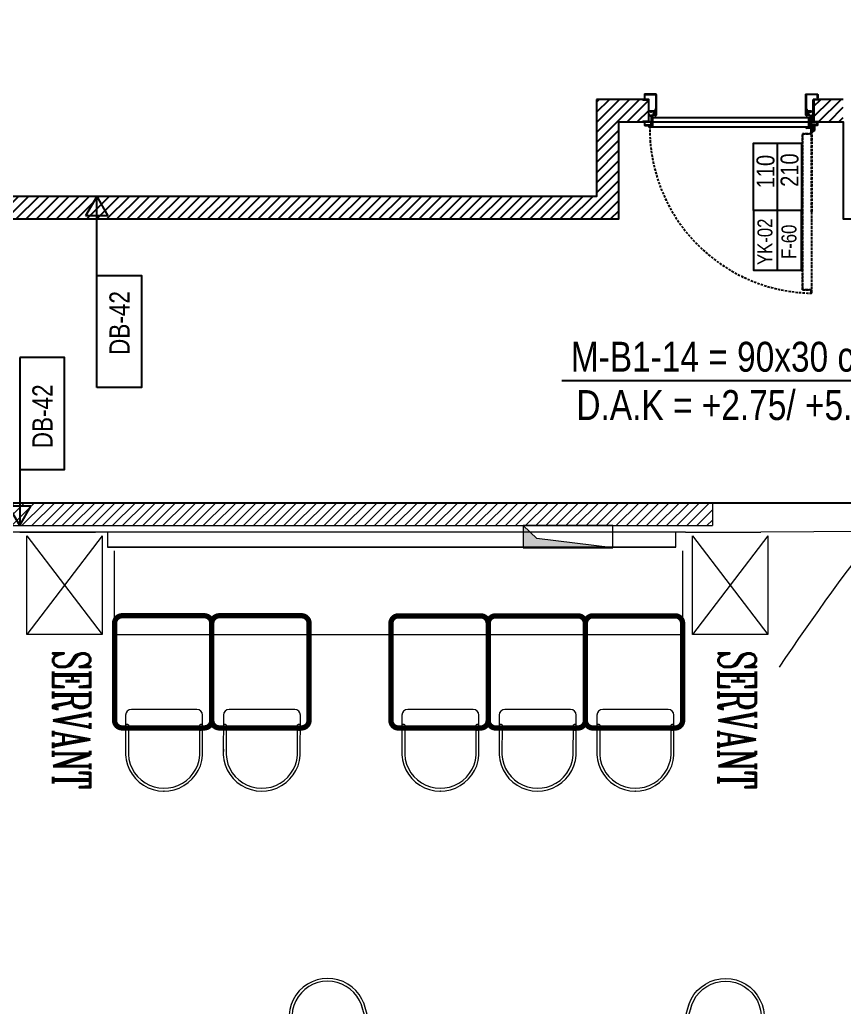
# Model space of a CAD drawing. Header units: centimetres. Extents: x -72470 to -43129, y -18750 to -16337.
# Drawn here: x -64223 to -63672, y -17107 to -16446 of the extents above; entities that cross this region are included whole.
import ezdxf
from ezdxf.enums import TextEntityAlignment as Align

# ---------------------------------------------------------------- set-up
doc = ezdxf.new("R2010")
doc.units = ezdxf.units.CM
doc.header["$MEASUREMENT"] = 0
doc.linetypes.add('11-021_3001-BLOK_B_ZEMIN_KAT$0$HIDDEN2', pattern=[4.7625, 3.175, -1.5875])
doc.linetypes.add('DUZ', pattern=[0])
doc.layers.get('0').update_dxf_attribs({"linetype": 'DUZ', "lineweight": 0})
doc.layers.get('Defpoints').update_dxf_attribs({"lineweight": 0})
doc.layers.add('11-021_3001-BLOK_B_ZEMIN_KAT$0$2DALANNET', color=1, linetype='Continuous', plot=False)
for name, color, linetype in [('11-021_3001-BLOK_B_ZEMIN_KAT$0$2DDUVAR', 3, 'Continuous'), ('11-021_3001-BLOK_B_ZEMIN_KAT$0$2DKAPI', 180, 'Continuous'), ('11-021_3001-BLOK_B_ZEMIN_KAT$0$2DKAPIPOZU', 162, 'Continuous'), ('11-021_3001-BLOK_B_ZEMIN_KAT$0$2DMAHALPOZU', 6, 'Continuous'), ('11-021_3001-BLOK_B_ZEMIN_KAT$0$2DPOZ DUVAR', 144, 'Continuous'), ('11-021_3001-BLOK_B_ZEMIN_KAT$0$2DTARAMA-DUVAR', 250, 'Continuous'), ('11-021_3001-BLOK_B_ZEMIN_KAT$0$2DTARAMA1', 253, 'Continuous'), ('11-021_3001-BLOK_B_ZEMIN_KAT$0$2DYAZI1', 212, 'Continuous'), ('11-021_500-BLOK B-str_zemin_kat$0$2DTARAMA1', 253, 'Continuous')]:
    doc.layers.add(name, color=color, linetype=linetype)
doc.layers.add('Auto-Tefris', color=32, linetype='Continuous', lineweight=18)
doc.layers.add('TEFRIS', color=30, linetype='Continuous', lineweight=9)
doc.styles.add('11-021_3001-BLOK_B_ZEMIN_KAT$0$ARIAL', font='arial.ttf', dxfattribs={"width": 0.8})
doc.styles.add('11-021_3001-BLOK_B_ZEMIN_KAT$0$OLCU', font='arial.ttf', dxfattribs={"width": 0.8})
doc.styles.add('11-021_3001-BLOK_B_ZEMIN_KAT$0$yazi', font='calibri.ttf', dxfattribs={"width": 0.6})
doc.styles.add('ROMANS', font='romanc.shx', dxfattribs={"width": 0.75, "height": 0.003})
doc.dimstyles.new('11-021_3001-BLOK_B_ZEMIN_KAT$0$DIM100', dxfattribs={"dimscale": 90, "dimtxt": 0.25, "dimasz": 0.005, "dimexe": 0.04, "dimexo": 0.1, "dimgap": 0.05, "dimtad": 1, "dimrnd": 0.5, "dimdsep": 46, "dimtxsty": '11-021_3001-BLOK_B_ZEMIN_KAT$0$OLCU', "dimblk": '11-021_3001-BLOK_B_ZEMIN_KAT$0$WDIM', "dimcen": 0.09, "dimse1": 1, "dimse2": 1, "dimclrd": 256, "dimclre": 256, "dimclrt": 6, "dimadec": 0, "dimazin": 0, "dimtfac": 1, "dimtix": 1, "dimtmove": 1, "dimatfit": 2, "dimldrblk": '11-021_3001-BLOK_B_ZEMIN_KAT$0$WDIM', "dimfxl": 1, "dimtolj": 1, "dimarcsym": 0})
pattern_1 = [(45, (-56902.8123, -18059.437), (-3.367596, 3.367596), [])]

# ---------------------------------------------------------------- blocks, each defined once
blk = doc.blocks.new('11-021_3001-BLOK_B_ZEMIN_KAT$0$KT-110')
blk.add_line((108.39, 2.5), (108.4, 2.5))
at = {"layer": '11-021_3001-BLOK_B_ZEMIN_KAT$0$2DKAPI'}
for p, q in [((-1.66, 2.3), (-1.66, 2.1)), ((-1.36, 2.3), (-1.36, 2.1)), ((1.09, 1.95), (-1.21, 1.95)), ((1.09, 1.65), (-1.21, 1.65)), ((-1.03, 1.95), (-1.03, 2.3)), ((1.09, 1.95), (1.73, 1.95)), ((1.2, 1.5), (1.2, -0.55)), ((1.5, 1.5), (1.5, -0.55)), ((108.5, 1.5), (108.5, -0.55)), ((1.5, -0.55), (1.2, -0.55)), ((1.7, -7), (0.05, -7)), ((108.3, -7), (109.95, -7))]:
    blk.add_line(p, q, dxfattribs=at)
at = {"layer": '11-021_3001-BLOK_B_ZEMIN_KAT$0$2DKAPI', "lineweight": -2}
for p, q in [((-0.9, 5.3), (-0.9, 2.5)), ((-0.4, 5.3), (-0.4, 2.5)), ((-0.23, 4.16), (0.01, 4.6)), ((0.16, 4.02), (2.09, 3.66)), ((0.6, 3.55), (0.6, 2.7)), ((0.7, 3.65), (109.6, 3.65)), ((0.7, 3.55), (109.6, 3.55)), ((0.7, 3.55), (0.7, 2.7)), ((0.7, 2.7), (2.7, 2.7)), ((0.7, 2.6), (2.8, 2.6)), ((0.8, 2.85), (2.8, 2.85)), ((0.8, 2.85), (0.8, 2.75)), ((0.8, 2.75), (2.8, 2.75)), ((1.26, 4.32), (2.11, 4.16)), ((2.21, 4.15), (4.4, 4.15)), ((2.55, 2.6), (2.8, 2.37)), ((2.7, 2.7), (2.7, 2.6)), ((2.8, 2.75), (2.8, -2.65)), ((2.9, 2.75), (2.9, -2.65)), ((107.4, 2.75), (107.4, -2.65)), ((107.5, 2.85), (109.5, 2.85)), ((107.5, 2.75), (109.5, 2.75)), ((107.5, 2.75), (107.5, -2.65)), ((107.5, 2.6), (109.6, 2.6)), ((107.5, 2.42), (107.68, 2.6)), ((107.6, 2.7), (109.6, 2.7)), ((107.6, 2.7), (107.6, 2.6)), ((109.5, 2.85), (109.5, 2.75)), ((109.6, 3.55), (109.6, 2.7)), ((109.7, 3.55), (109.7, 2.7)), ((2.9, -2.65), (107.4, -2.65)), ((2.9, -2.75), (107.4, -2.75)), ((4.85, -8.5), (4.85, -4.45)), ((105.15, -8.5), (105.15, -4.45))]:
    blk.add_line(p, q, dxfattribs=at)
at = {"layer": '11-021_3001-BLOK_B_ZEMIN_KAT$0$2DKAPI'}
for points in [[(0, -15), (-4, -15), (-4, -14.7), (-1, -14.7), (-0.3, -14.7), (-0.3, -0.3), (-4, -0.3), (-4, 0), (0, 0)], [(1.7, 1.58), (1.88, 1.58), (1.88, -0.42), (1.7, -0.42)], [(108.12, 1.58), (108.3, 1.58), (108.3, -0.42), (108.12, -0.42)], [(110, -15), (114, -15), (114, -14.7), (111, -14.7), (110.3, -14.7), (110.3, -0.3), (114, -0.3), (114, 0), (110, 0)]]:
    blk.add_lwpolyline(points, close=True, dxfattribs=at)
at = {"layer": '11-021_3001-BLOK_B_ZEMIN_KAT$0$2DKAPI', "lineweight": -2}
for points in [[(3.1, -4.4), (3.1, -5.1, 0.414214), (3.3, -5.3), (4.1, -5.3, 0.494565), (4.29, -5.05), (4.29, -5.05), (4.11, -4.38, -1.142909), (4.7, -4.3), (4.7, -6.6, -0.414214), (4.3, -7), (1.7, -7), (1.7, -6.8), (4.3, -6.8, 0.414214), (4.5, -6.6), (4.5, -4.3, 1.142909), (4.3, -4.33), (4.49, -4.99, -0.494565), (4.1, -5.5), (3.3, -5.5, -0.414214), (2.9, -5.1), (2.9, -4.4, 0.414214), (2.7, -4.2), (1.9, -4.2, -0.388473), (1.5, -3.84), (1.51, -3.83), (1.5, -3.83, -0.016382), (1.5, -3.8), (1.5, 1.58, -0.267949), (1.7, 1.93, 0.767327), (1.6, 2.3), (-2.4, 2.3, 0.414214), (-2.6, 2.1), (-2.6, 1), (-2.8, 1), (-2.8, 2.1, -0.414214), (-2.4, 2.5), (1.6, 2.5, -0.767327), (1.8, 1.75, 0.267949), (1.7, 1.58), (1.7, -3.8, 0.414214), (1.9, -4), (2.7, -4, -0.414214)], [(106.9, -4.4), (106.9, -5.1, -0.414214), (106.7, -5.3), (105.9, -5.3, -0.494565), (105.71, -5.05), (105.71, -5.05), (105.89, -4.38, 1.142909), (105.3, -4.3), (105.3, -6.6, 0.414214), (105.7, -7), (108.3, -7), (108.3, -6.8), (105.7, -6.8, -0.414214), (105.5, -6.6), (105.5, -4.3, -1.142909), (105.7, -4.33), (105.51, -4.99, 0.494565), (105.9, -5.5), (106.7, -5.5, 0.414214), (107.1, -5.1), (107.1, -4.4, -0.414214), (107.3, -4.2), (108.1, -4.2, 0.388473), (108.5, -3.84), (108.49, -3.83), (108.5, -3.83, 0.016382), (108.5, -3.8), (108.5, 1.58, 0.267949), (108.3, 1.93, -0.767327), (108.4, 2.3), (112.4, 2.3, -0.414214), (112.6, 2.1), (112.6, 1), (112.8, 1), (112.8, 2.1, 0.414214), (112.4, 2.5), (108.4, 2.5, 0.767327), (108.2, 1.75, -0.267949), (108.3, 1.58), (108.3, -3.8, -0.414214), (108.1, -4), (107.3, -4, 0.414214)], [(5, -18.25, -0.414214), (4.75, -18.5), (-2.65, -18.5, -0.414214), (-2.9, -18.25), (-2.9, -16), (-2.75, -16), (-2.75, -18.25, 0.414214), (-2.65, -18.35), (4.75, -18.35, 0.414214), (4.85, -18.25), (4.85, -8.5, -1), (4.4, -8.5), (4.4, -7.52), (4.55, -7.52), (4.55, -8.5, 1), (4.7, -8.5), (4.7, -4.45, -1), (5, -4.45)], [(105, -18.25, 0.414214), (105.25, -18.5), (112.65, -18.5, 0.414214), (112.9, -18.25), (112.9, -16), (112.75, -16), (112.75, -18.25, -0.414214), (112.65, -18.35), (105.25, -18.35, -0.414214), (105.15, -18.25), (105.15, -8.5, 1), (105.6, -8.5), (105.6, -7.52), (105.45, -7.52), (105.45, -8.5, -1), (105.3, -8.5), (105.3, -4.45, 1), (105, -4.45)]]:
    blk.add_lwpolyline(points, format="xyb", close=True, dxfattribs=at)
at = {"layer": '11-021_3001-BLOK_B_ZEMIN_KAT$0$2DKAPI'}
for points in [[(0.19, -4.89), (0.01, -4.66), (1.32, -3.6), (1.5, -3.83, 0.005789), (1.5, -3.84)], [(4.05, -6.57), (4.02, -6.42), (2.75, -6.65), (1.64, -6.45, 0.465986), (1.35, -6.7), (1.35, -6.9, 0.414214), (1.6, -7.15), (4.45, -7.15, -0.414214), (4.55, -7.25), (4.55, -8.5), (4.7, -8.5), (4.7, -7.25, 0.414214), (4.45, -7), (1.6, -7, -0.414214), (1.5, -6.9), (1.5, -6.7, -0.465987), (1.62, -6.6), (2.75, -6.8)], [(105.95, -6.57), (105.98, -6.42), (107.25, -6.65), (108.36, -6.45, -0.465986), (108.65, -6.7), (108.65, -6.9, -0.414214), (108.4, -7.15), (105.55, -7.15, 0.414214), (105.45, -7.25), (105.45, -8.5), (105.3, -8.5), (105.3, -7.25, -0.414214), (105.55, -7), (108.4, -7, 0.414214), (108.5, -6.9), (108.5, -6.7, 0.465987), (108.38, -6.6), (107.25, -6.8)], [(109.81, -4.89), (109.99, -4.66), (108.68, -3.6), (108.5, -3.83, -0.005789), (108.5, -3.84)]]:
    blk.add_lwpolyline(points, format="xyb", close=True, dxfattribs=at)
at = {"layer": '11-021_3001-BLOK_B_ZEMIN_KAT$0$2DKAPI', "lineweight": -2}
blk.add_circle((0.4, 5.3), 0.8, dxfattribs=at)
at = {"layer": '11-021_3001-BLOK_B_ZEMIN_KAT$0$2DKAPI'}
for centre, radius, start, end in [((-1.21, 2.1), 0.45, 180, 270), ((-1.21, 2.1), 0.15, 180, 270), ((1.05, 1.5), 0.45, 0, 90), ((1.05, 1.5), 0.15, 0, 90), ((0.01, -4.66), 0.3, 270, 308.89453), ((1.51, -3.83), 0.3, 218.89453, 292.02431), ((108.49, -3.83), 0.3, 247.97569, 321.10547), ((109.99, -4.66), 0.3, 231.10547, 270)]:
    blk.add_arc(centre, radius, start, end, dxfattribs=at)
at = {"layer": '11-021_3001-BLOK_B_ZEMIN_KAT$0$2DKAPI', "lineweight": -2}
for centre, radius, start, end in [((0.4, 5.3), 1.3, 232.02013, 180), ((0.7, 3.55), 0.1, 90, 180), ((0.7, 2.7), 0.1, 180, 270), ((2.18, 4.15), 0.5, 259.30413, 270), ((2.21, 4.65), 0.5, 259.19882, 270), ((2.8, 2.75), 0.1, 0, 90), ((4.4, 3.65), 0.5, 0, 90), ((107.5, 2.75), 0.1, 90, 180), ((109.6, 3.55), 0.1, 0, 90), ((109.6, 2.7), 0.1, 270, 0), ((2.9, -2.65), 0.1, 180, 270), ((107.4, -2.65), 0.1, 270, 0)]:
    blk.add_arc(centre, radius, start, end, dxfattribs=at)
at = {"layer": '11-021_3001-BLOK_B_ZEMIN_KAT$0$2DTARAMA1', "linetype": '11-021_3001-BLOK_B_ZEMIN_KAT$0$HIDDEN2', "ltscale": 0.5}
for points in [[(7.25, 60.25), (7.25, 112.33, 0.414214), (7.13, 112.45), (1.4, 112.45, -0.414214), (1.27, 112.58), (1.27, 114.43, -1), (1.29, 114.43), (1.29, 112.58, 1), (1.45, 112.58), (1.45, 114.43, 1), (1.11, 114.43), (1.11, 60.25)], [(1.18, 60.25), (1.18, 114.43, -1), (1.38, 114.43), (1.38, 112.58, -1), (1.36, 112.58), (1.36, 114.43, 1), (1.2, 114.43), (1.2, 112.58, 0.414214), (1.4, 112.38), (7.13, 112.38, -0.414214), (7.18, 112.33), (7.18, 60.25)], [(7.25, 60.25), (7.25, 60.25), (7.25, 8.17, -0.414214), (7.13, 8.05), (1.4, 8.05, 0.414214), (1.27, 7.92), (1.27, 6.07, 1), (1.29, 6.07), (1.29, 7.92, -1), (1.45, 7.92), (1.45, 6.07, -1), (1.11, 6.07), (1.11, 60.25)], [(1.18, 60.25), (1.18, 60.25), (1.18, 6.07, 1), (1.38, 6.07), (1.38, 7.92, 1), (1.36, 7.92), (1.36, 6.07, -1), (1.2, 6.07), (1.2, 7.92, -0.414214), (1.4, 8.12), (7.13, 8.12, 0.414214), (7.18, 8.17), (7.18, 60.25)]]:
    blk.add_lwpolyline(points, format="xyb", dxfattribs=at)
blk.add_arc((-0.55, 4.7), 109.92, 359.04307, 89.04603, dxfattribs=at)
at = {"layer": 'Defpoints'}
blk.add_lwpolyline([(110, -15), (110, 0), (117.8, 0)], dxfattribs=at)
blk = doc.blocks.new('11-021_3001-BLOK_B_ZEMIN_KAT$0$KAPINO')
blk.add_line((-19.02, 11.06), (65.98, 11.06))
for points in [[(20.98, 27.13), (-19.02, 27.13), (-19.02, -5), (20.98, -5)], [(20.98, 27.13), (65.98, 27.13), (65.98, -5), (20.98, -5)]]:
    blk.add_lwpolyline(points, close=True)
at = {"color": 2, "style": '11-021_3001-BLOK_B_ZEMIN_KAT$0$OLCU', "width": 0.8}
for tag, height, p in [('KAP.NO', 10, (-0.03, 19.47)), ('GENISLIK', 12, (46.93, 19.1)), ('YANGIN', 10, (-0.03, 3.4)), ('YUKSEKLIK', 12, (47.93, 3.03))]:
    blk.add_attdef(tag, text='', height=height, dxfattribs=at).set_placement(p, align=Align.MIDDLE_CENTER)
blk = doc.blocks.new('*U21')
for p, q in [((6.56, 0), (-2.1, 5)), ((-2.1, 5), (-2.1, -5)), ((-78.6, 0), (-28.6, 0)), ((-28.6, 0), (6.56, 0)), ((6.56, 0), (-2.1, -5))]:
    blk.add_line(p, q)
blk.add_lwpolyline([(-78.6, 0), (-28.6, 0), (-28.6, 20), (-78.6, 20)], close=True)
at = {"style": '11-021_3001-BLOK_B_ZEMIN_KAT$0$yazi'}
blk.add_attdef('DUVARTIPI', text='', height=9, dxfattribs=at).set_placement((-52.63, 8.31), align=Align.MIDDLE_CENTER)
blk = doc.blocks.new('*U16')
for p, q in [((-3.64, 0), (-12.3, 5)), ((-12.3, 5), (-12.3, -5)), ((-78.6, 0), (-28.6, 0)), ((-28.6, 0), (-3.64, 0)), ((-3.64, 0), (-12.3, -5))]:
    blk.add_line(p, q)
blk.add_lwpolyline([(-78.6, 0), (-28.6, 0), (-28.6, 20), (-78.6, 20)], close=True)
at = {"style": '11-021_3001-BLOK_B_ZEMIN_KAT$0$yazi'}
blk.add_attdef('DUVARTIPI', text='', height=9, dxfattribs=at).set_placement((-52.63, 8.31), align=Align.MIDDLE_CENTER)
blk = doc.blocks.new('11-021_3001-BLOK_B_ZEMIN_KAT$0$_Dot')
at = {"color": 0, "linetype": 'ByBlock', "lineweight": -2}
blk.add_line((-0.5, 0), (-1, 0), dxfattribs=at)
at = {"color": 0, "linetype": 'ByBlock', "const_width": 0.5}
blk.add_lwpolyline([(-0.25, 0, 1), (0.25, 0, 1)], format="xyb", close=True, dxfattribs=at)
blk = doc.blocks.new('11-021_3001-BLOK_B_ZEMIN_KAT$0$WDIM')
for p, q in [((0, -20), (0, 20)), ((-7.07, -7.07), (7.07, 7.07)), ((-15, 0), (15, 0))]:
    blk.add_line(p, q)
blk = doc.blocks.new('RT2')
at = {"layer": 'Auto-Tefris'}
for p, q in [((142.89, -17093.63), (114.98, -17118.61)), ((190.59, -17139.05), (150.31, -17094.04)), ((137.92, -17101.6), (116.81, -17120.49)), ((162.74, -17171.03), (190.18, -17146.47)), ((161.05, -17169.01), (181.71, -17150.52)), ((114.32, -17166.72), (114.35, -17166.76)), ((114.35, -17166.76), (114.32, -17166.72))]:
    blk.add_line(p, q, dxfattribs=at)
for centre, radius, start, end in [((146.39, -17097.54), 5.25, 41.83107, 131.83107), ((131.48, -17105.6), 2.58, 11.21615, 72.44598), ((135.4, -17102.1), 2.58, 11.21615, 72.44598), ((140.83, -17143.03), 35.56, 127.02225, 315.62583), ((140.83, -17143.03), 32.93, 127.02225, 315.62583), ((186.68, -17142.55), 5.25, 311.83107, 41.83107), ((177.02, -17156.48), 2.58, 11.21615, 72.44598), ((180.94, -17152.98), 2.58, 11.21615, 72.44598)]:
    blk.add_arc(centre, radius, start, end, dxfattribs=at)

msp = doc.modelspace()

# ---------------------------------------------------------------- hatches: boundary and pattern name
at = {"layer": '11-021_3001-BLOK_B_ZEMIN_KAT$0$2DTARAMA-DUVAR'}
h = msp.add_hatch(dxfattribs=at)
h.set_pattern_fill('ANSI31', color=256, scale=1.5)
h.set_pattern_definition(pattern_1)
h.paths.add_polyline_path([(-63837.81, -16564.44), (-64665.81, -16564.44), (-64665.81, -16579.44), (-63822.81, -16579.44), (-63822.81, -16514.44), (-63802.51, -16514.44), (-63802.81, -16499.44), (-63837.81, -16499.44)])
h = msp.add_hatch(dxfattribs=at)
h.set_pattern_fill('ANSI31', color=256, scale=1.5)
h.set_pattern_definition(pattern_1)
h.paths.add_polyline_path([(-63692.81, -16514.44), (-63672.81, -16514.44), (-63672.81, -16499.44), (-63692.81, -16499.44)])
at = {"layer": '11-021_500-BLOK B-str_zemin_kat$0$2DTARAMA1'}
h = msp.add_hatch(dxfattribs=at)
h.set_pattern_fill('ANSI33', color=256, scale=100)
h.set_pattern_definition([(45, (-421164.15, -192690.207), (-17.6776695, 17.6776695), []), (45, (-421146.472, -192690.207), (-17.6776695, 17.6776695), [12.5, -6.25])])
edge = h.paths.add_edge_path()
edge.add_arc((-61102.81, -17219.44), 40, 0, 360)
edge = h.paths.add_edge_path()
edge.add_arc((-61942.81, -17219.44), 40, 0, 360)
edge = h.paths.add_edge_path()
edge.add_arc((-62782.81, -17219.44), 40, 0, 360)
edge = h.paths.add_edge_path()
edge.add_arc((-63622.81, -17219.44), 40, 0, 360)
h.paths.add_polyline_path([(-62490.34, -17053.77), (-62316.58, -17053.77), (-62316.58, -17007.82), (-62490.34, -17007.82)], flags=9)
h.paths.add_polyline_path([(-61637.13, -17053.8), (-61463.37, -17053.8), (-61463.37, -17007.82), (-61637.13, -17007.82)], flags=9)
h.paths.add_polyline_path([(-63330.35, -17053.8), (-63175.23, -17053.8), (-63175.23, -17007.82), (-63330.35, -17007.82)], flags=9)
edge = h.paths.add_edge_path()
edge.add_arc((-64462.81, -17219.44), 40, 0, 360)
edge = h.paths.add_edge_path()
edge.add_arc((-62782.81, -18059.44), 40, 0, 360)
edge = h.paths.add_edge_path()
edge.add_arc((-61942.81, -18059.44), 40, 0, 360)
edge = h.paths.add_edge_path()
edge.add_arc((-61102.81, -18059.44), 40, 0, 360)
at = {"layer": 'TEFRIS', "linetype": 'Continuous'}
h = msp.add_hatch(dxfattribs=at)
h.set_pattern_fill('ANSI31', color=0, scale=1.5)
h.set_pattern_definition(pattern_1)
h.paths.add_polyline_path([(-63760.31, -16769.44), (-64665.81, -16769.44), (-64665.81, -16784.44), (-63760.31, -16784.44)])
h = msp.add_hatch(color=0, dxfattribs=at)
h.dxf.hatch_style = 1
h.paths.add_polyline_path([(-63886.8, -16784.44), (-63886.8, -16799.44), (-63826.8, -16799.44), (-63877.69, -16793.23)])

# ---------------------------------------------------------------- linework, layer by layer
at = {"layer": '11-021_3001-BLOK_B_ZEMIN_KAT$0$2DALANNET'}
msp.add_lwpolyline([(-64702.81, -16579.44), (-63822.81, -16579.44), (-63822.81, -16514.44), (-63672.81, -16514.44), (-63672.81, -16579.45), (-59732.81, -16579.44), (-59732.81, -16609.44), (-58590.31, -16609.44), (-58590.31, -18059.5), (-58810.11, -18059.5), (-58810.11, -16769.44), (-64702.81, -16769.44)], close=True, dxfattribs=at)
at = {"layer": '11-021_3001-BLOK_B_ZEMIN_KAT$0$2DDUVAR', "ltscale": 0.0001}
for points in [[(-63837.81, -16499.44), (-63837.81, -16564.44), (-64665.81, -16564.44), (-64665.81, -16579.44), (-63822.81, -16579.44), (-63822.81, -16514.44), (-63802.81, -16514.44), (-63802.81, -16499.44), (-63837.81, -16499.44)], [(-63672.81, -16499.44), (-63692.81, -16499.44)], [(-63692.81, -16514.44), (-63672.81, -16514.44)]]:
    msp.add_lwpolyline(points, dxfattribs=at)
at = {"layer": '11-021_3001-BLOK_B_ZEMIN_KAT$0$2DDUVAR'}
msp.add_lwpolyline([(-63692.81, -16499.44), (-63692.81, -16514.44)], dxfattribs=at)
at = {"layer": 'TEFRIS', "color": 0, "linetype": 'Continuous'}
for p, q in [((-63778.26, -16788.94), (-64617.86, -16788.94)), ((-64223.28, -16788.94), (-64172.83, -16788.94)), ((-64223.28, -16788.94), (-64172.83, -16788.94)), ((-64164.7, -16788.94), (-64164.7, -16798.94)), ((-63784.7, -16798.94), (-63784.7, -16788.94)), ((-63778.26, -16788.94), (-63727.81, -16788.94)), ((-63025.86, -16784.44), (-63727.81, -16788.94)), ((-64218.73, -16857.34), (-64218.73, -16791.34)), ((-64168.28, -16791.34), (-64218.73, -16857.34)), ((-64218.73, -16791.34), (-64168.28, -16857.34)), ((-64168.28, -16791.34), (-64218.73, -16857.34)), ((-64218.73, -16791.34), (-64168.28, -16857.34)), ((-64168.28, -16791.34), (-64218.73, -16857.34)), ((-64218.73, -16791.34), (-64168.28, -16857.34)), ((-64218.73, -16857.34), (-64218.73, -16791.34)), ((-64168.28, -16791.34), (-64168.28, -16857.34)), ((-64168.28, -16791.34), (-64168.28, -16857.34)), ((-64168.28, -16791.34), (-64168.28, -16857.34)), ((-63773.7, -16857.34), (-63773.7, -16791.34)), ((-63723.25, -16791.34), (-63773.7, -16857.34)), ((-63773.7, -16791.34), (-63723.25, -16857.34)), ((-63723.25, -16791.34), (-63773.7, -16857.34)), ((-63773.7, -16791.34), (-63723.25, -16857.34)), ((-63723.25, -16791.34), (-63723.25, -16857.34)), ((-63723.25, -16791.34), (-63723.25, -16857.34)), ((-64164.7, -16798.94), (-63784.7, -16798.94)), ((-63784.7, -16798.94), (-64164.7, -16798.94)), ((-64160.15, -16801.34), (-64160.15, -16857.34)), ((-63780.15, -16857.34), (-63780.15, -16801.34)), ((-64168.28, -16857.34), (-64218.73, -16857.34)), ((-64168.28, -16857.34), (-64218.73, -16857.34)), ((-64168.28, -16857.34), (-64218.73, -16857.34)), ((-64160.15, -16857.34), (-63780.15, -16857.34)), ((-63723.25, -16857.34), (-63773.7, -16857.34)), ((-63723.25, -16857.34), (-63773.7, -16857.34)), ((-64104.9, -16907.49), (-64148.76, -16907.42)), ((-64039.55, -16907.49), (-64083.4, -16907.42)), ((-63920.15, -16907.49), (-63964, -16907.42)), ((-63855.15, -16907.49), (-63899, -16907.42)), ((-63789.79, -16907.49), (-63833.65, -16907.42)), ((-64152.58, -16911.23), (-64152.62, -16938.42)), ((-64101.14, -16938.05), (-64101.1, -16911.31)), ((-64087.22, -16911.23), (-64087.27, -16938.42)), ((-64035.79, -16938.05), (-64035.74, -16911.31)), ((-63967.82, -16911.23), (-63967.86, -16938.42)), ((-63916.38, -16938.05), (-63916.34, -16911.31)), ((-63902.82, -16911.23), (-63902.86, -16938.42)), ((-63851.38, -16938.05), (-63851.34, -16911.31)), ((-63837.47, -16911.23), (-63837.51, -16938.42)), ((-63786.03, -16938.05), (-63785.99, -16911.31)), ((-64150.68, -16917.77), (-64150.71, -16938.34)), ((-64103.05, -16937.98), (-64103.01, -16917.85)), ((-64085.33, -16917.77), (-64085.36, -16938.34)), ((-64037.69, -16937.98), (-64037.66, -16917.85)), ((-63965.92, -16917.77), (-63965.96, -16938.34)), ((-63918.29, -16937.98), (-63918.26, -16917.85)), ((-63900.92, -16917.77), (-63900.96, -16938.34)), ((-63853.29, -16937.98), (-63853.26, -16917.85)), ((-63835.57, -16917.77), (-63835.6, -16938.34)), ((-63787.94, -16937.98), (-63787.9, -16917.85)), ((-64126.95, -16962.11), (-64126.92, -16962.11)), ((-64126.92, -16962.11), (-64126.95, -16962.11)), ((-64061.6, -16962.11), (-64061.57, -16962.11)), ((-64061.57, -16962.11), (-64061.6, -16962.11)), ((-63942.2, -16962.11), (-63942.16, -16962.11)), ((-63942.16, -16962.11), (-63942.2, -16962.11)), ((-63877.2, -16962.11), (-63877.16, -16962.11)), ((-63877.16, -16962.11), (-63877.2, -16962.11)), ((-63811.84, -16962.11), (-63811.81, -16962.11)), ((-63811.81, -16962.11), (-63811.84, -16962.11))]:
    msp.add_line(p, q, dxfattribs=at)
for points in [[(-63760.31, -16769.44), (-64665.81, -16769.44), (-64665.81, -16784.44), (-63760.31, -16784.44)], [(-63760.31, -16769.44), (-63760.31, -16784.44)]]:
    msp.add_lwpolyline(points, dxfattribs=at)
for points in [[(-63886.8, -16784.44), (-63886.8, -16799.44), (-63826.8, -16799.44), (-63826.8, -16784.44)], [(-63886.8, -16784.44), (-63886.8, -16799.44), (-63826.8, -16799.44), (-63877.69, -16793.23)]]:
    msp.add_lwpolyline(points, close=True, dxfattribs=at)
at = {"layer": 'TEFRIS', "color": 0, "linetype": 'Continuous', "const_width": 3.56}
for points in [[(-64099.96, -16919.83), (-64154.96, -16919.83, -0.414214), (-64159.96, -16914.83), (-64159.96, -16849.83, -0.414214), (-64154.96, -16844.83), (-64099.96, -16844.83, -0.414214), (-64094.96, -16849.83), (-64094.96, -16914.83, -0.414214)], [(-64034.96, -16919.82), (-64089.96, -16919.83, -0.414214), (-64094.96, -16914.83), (-64094.96, -16849.83, -0.414214), (-64089.96, -16844.83), (-64034.96, -16844.82, -0.414214), (-64029.96, -16849.82), (-64029.96, -16914.82, -0.414214)], [(-63915.2, -16919.89), (-63970.2, -16919.89, -0.414214), (-63975.2, -16914.9), (-63975.2, -16849.9, -0.414214), (-63970.2, -16844.89), (-63915.2, -16844.89, -0.414214), (-63910.2, -16849.89), (-63910.2, -16914.89, -0.414214)], [(-63850.2, -16919.89), (-63905.2, -16919.89, -0.414214), (-63910.2, -16914.9), (-63910.2, -16849.9, -0.414214), (-63905.2, -16844.89), (-63850.2, -16844.89, -0.414214), (-63845.2, -16849.89), (-63845.2, -16914.89, -0.414214)], [(-63785.2, -16919.89), (-63840.2, -16919.89, -0.414214), (-63845.2, -16914.9), (-63845.2, -16849.9, -0.414214), (-63840.2, -16844.89), (-63785.2, -16844.89, -0.414214), (-63780.2, -16849.89), (-63780.2, -16914.89, -0.414214)]]:
    msp.add_lwpolyline(points, format="xyb", close=True, dxfattribs=at)
at = {"layer": 'TEFRIS', "color": 0, "linetype": 'Continuous'}
for centre, radius, start, end in [((-64148.76, -16911.23), 3.81, 89.90738, 179.90738), ((-64104.91, -16911.3), 3.81, 359.90738, 89.90738), ((-64083.41, -16911.23), 3.81, 89.90738, 179.90738), ((-64039.56, -16911.3), 3.81, 359.90738, 89.90738), ((-63964.01, -16911.23), 3.81, 89.90738, 179.90738), ((-63920.15, -16911.3), 3.81, 359.90738, 89.90738), ((-63899.01, -16911.23), 3.81, 89.90738, 179.90738), ((-63855.15, -16911.3), 3.81, 359.90738, 89.90738), ((-63833.65, -16911.23), 3.81, 89.90738, 179.90738), ((-63789.8, -16911.3), 3.81, 359.90738, 89.90738), ((-64151.64, -16919.38), 1.87, 59.29246, 120.52229), ((-64151.64, -16923.2), 1.87, 59.29246, 120.52229), ((-64102.07, -16923.28), 1.87, 59.29246, 120.52229), ((-64102.06, -16919.46), 1.87, 59.29246, 120.52229), ((-64086.29, -16923.2), 1.87, 59.29246, 120.52229), ((-64086.28, -16919.38), 1.87, 59.29246, 120.52229), ((-64036.72, -16923.28), 1.87, 59.29246, 120.52229), ((-64036.71, -16919.46), 1.87, 59.29246, 120.52229), ((-63966.88, -16923.2), 1.87, 59.29246, 120.52229), ((-63966.88, -16919.38), 1.87, 59.29246, 120.52229), ((-63917.31, -16919.46), 1.87, 59.29246, 120.52229), ((-63917.31, -16923.28), 1.87, 59.29246, 120.52229), ((-63901.88, -16923.2), 1.87, 59.29246, 120.52229), ((-63901.88, -16919.38), 1.87, 59.29246, 120.52229), ((-63852.31, -16919.46), 1.87, 59.29246, 120.52229), ((-63852.31, -16923.28), 1.87, 59.29246, 120.52229), ((-63836.53, -16919.38), 1.87, 59.29246, 120.52229), ((-63836.53, -16923.2), 1.87, 59.29246, 120.52229), ((-63786.96, -16923.28), 1.87, 59.29246, 120.52229), ((-63786.95, -16919.46), 1.87, 59.29246, 120.52229), ((-64126.89, -16936.3), 25.81, 175.09856, 3.70214), ((-64126.89, -16936.3), 23.91, 175.09856, 3.70214), ((-64061.54, -16936.3), 25.81, 175.09856, 3.70214), ((-64061.54, -16936.3), 23.91, 175.09856, 3.70214), ((-63942.14, -16936.3), 25.81, 175.09856, 3.70214), ((-63942.14, -16936.3), 23.91, 175.09856, 3.70214), ((-63877.14, -16936.3), 25.81, 175.09856, 3.70214), ((-63877.14, -16936.3), 23.91, 175.09856, 3.70214), ((-63811.78, -16936.3), 25.81, 175.09856, 3.70214), ((-63811.78, -16936.3), 23.91, 175.09856, 3.70214)]:
    msp.add_arc(centre, radius, start, end, dxfattribs=at)
msp.add_spline([(-63715.5, -16879.11), (-63561.64, -16710.21), (-63110.91, -16710.21), (-62885.55, -16686.39), (-62456.49, -16714.54), (-62263.63, -16753.52), (-62059.31, -16702.06), (-61826.96, -16738.36), (-61784.12, -16939.39), (-61661.14, -16985.6)], degree=3, dxfattribs=at)

# ---------------------------------------------------------------- block references
at = {"layer": '11-021_3001-BLOK_B_ZEMIN_KAT$0$2DKAPI', "rotation": 180.0005120878193}
msp.add_blockref('11-021_3001-BLOK_B_ZEMIN_KAT$0$KT-110', (-63692.81, -16514.44), dxfattribs=at)
at = {"layer": '11-021_3001-BLOK_B_ZEMIN_KAT$0$2DKAPIPOZU', "rotation": 90}
msp.add_blockref('11-021_3001-BLOK_B_ZEMIN_KAT$0$KAPINO', (-63705.7, -16594.68), dxfattribs=at).add_auto_attribs({'KAP.NO': 'YK-02', 'GENISLIK': '110', 'YUKSEKLIK': '210', 'YANGIN': 'F-60'})
at = {"layer": '11-021_3001-BLOK_B_ZEMIN_KAT$0$2DPOZ DUVAR'}
ref = msp.add_blockref('*U21', (-64171.91, -16574.28), dxfattribs=dict(at, xscale=-1.5, yscale=1.5, zscale=1.5, rotation=270))
ref.add_attrib('DUVARTIPI', 'DB-42', dxfattribs={"layer": '0', "height": 13.5, "rotation": 90, "style": '11-021_3001-BLOK_B_ZEMIN_KAT$0$ARIAL', "width": 0.8}).set_placement((-64156.67, -16649.04), align=Align.MIDDLE_CENTER)
ref = msp.add_blockref('*U16', (-64223.41, -16789.9), dxfattribs=dict(at, xscale=1.5, yscale=1.5, zscale=1.5, rotation=270))
ref.add_attrib('DUVARTIPI', 'DB-42', dxfattribs={"layer": '0', "height": 13.5, "rotation": 90, "style": '11-021_3001-BLOK_B_ZEMIN_KAT$0$ARIAL', "width": 0.8}).set_placement((-64208.17, -16711.44), align=Align.MIDDLE_CENTER)
at = {"layer": 'TEFRIS', "color": 0, "linetype": 'Continuous', "yscale": 0.7260000000000009, "zscale": 0.7260000000000009}
for p, xscale, rotation in [((-52720.21, -22336.37), 0.7260000000000009, 244.7163464174161), ((-75048.8, -22336.37), -0.7260000000000009, 115.2836535825839)]:
    msp.add_blockref('RT2', p, dxfattribs=dict(at, xscale=xscale, rotation=rotation))

# ---------------------------------------------------------------- texts
at = {"layer": '11-021_3001-BLOK_B_ZEMIN_KAT$0$2DYAZI1', "style": '11-021_3001-BLOK_B_ZEMIN_KAT$0$OLCU', "width": 0.8}
for s, p in [('M-B1-14 = 90x30 cm', (-63854.95, -16681.57)), ('D.A.K = +2.75/ +5.75', (-63851.22, -16713.89))]:
    msp.add_text(s, height=20, dxfattribs=at).set_placement(p)
at = {"layer": 'TEFRIS', "color": 0, "linetype": 'Continuous', "style": 'ROMANS', "width": 0.6}
for p in [(-64201.12, -16868.07), (-64201.12, -16868.07), (-63756.1, -16868.07)]:
    msp.add_text('SERVANT', height=24.881, rotation=270, dxfattribs=at).set_placement(p)

# ---------------------------------------------------------------- leaders
at = {"layer": '11-021_3001-BLOK_B_ZEMIN_KAT$0$2DMAHALPOZU'}
msp.add_leader([(-63567.81, -16448.44), (-63636.1, -16687.78), (-63861.05, -16687.78)], dimstyle='11-021_3001-BLOK_B_ZEMIN_KAT$0$DIM100', override={"dimasz": 0.05, "dimldrblk": '11-021_3001-BLOK_B_ZEMIN_KAT$0$_Dot', "dimfxl": 0.2, "dimarcsym": 2}, dxfattribs=at)

doc.saveas('drawing.dxf')
